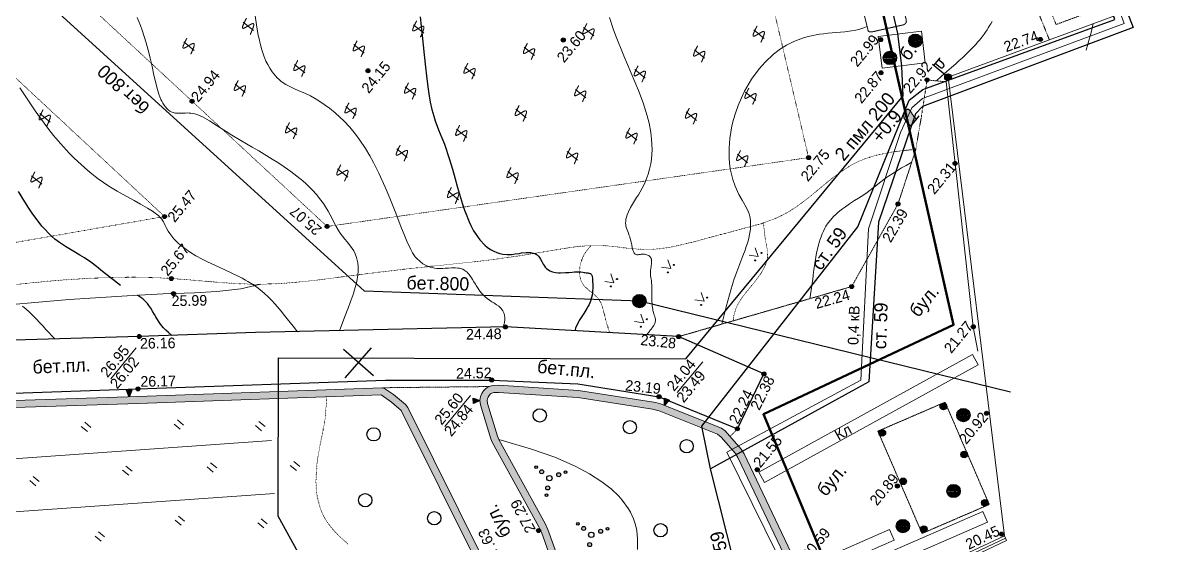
# Model space of a CAD drawing. Header units: millimetres. Extents: x -2893842 to -949497, y -1203244 to 262218.
# Drawn here: x -1987343 to -1901405, y -695531 to -656359 of the extents above; entities that cross this region are included whole.
import ezdxf

# ---------------------------------------------------------------- set-up
doc = ezdxf.new("R2010")
doc.units = ezdxf.units.MM
for name, pattern in [('g5_01_5x1_5', [1.5, 0.75, -0.75]), ('g5_02x1', [1.5, 1, -0.5]), ('g5_05x2', [3.5, 2.5, -1]), ('g5_366', [0.85, 0.1, -0.75])]:
    doc.linetypes.add(name, pattern=pattern)
doc.layers.get('0').update_dxf_attribs({"lineweight": 5})
for name, color, linetype in [('!!!_ Размеры', 7, 'Continuous'), ('02_сетка', 253, 'Continuous'), ('06_Инженерно-технические сооружения', 253, 'Continuous'), ('07_Объекты электропередачи', 253, 'Continuous'), ('08_Поребрики', 253, 'Continuous'), ('10_Границы покрытий и угодий', 253, 'Continuous'), ('12_Рельеф', 253, 'Continuous'), ('13_Растительность', 253, 'Continuous'), ('14_Ограждения', 253, 'Continuous'), ('19_Горизонтали', 253, 'Continuous'), ('30_Канализация', 253, 'Continuous'), ('32_Теплосеть', 253, 'Continuous'), ('37_Кабель низкого напряжения', 253, 'Continuous'), ('44_Крышки колодцев', 253, 'Continuous'), ('61_Отметки высоты поверхности', 253, 'Continuous'), ('65_Границы', 253, 'Continuous')]:
    doc.layers.add(name, color=color, linetype=linetype)
doc.styles.add('LIKE17', font='d431.shx')
doc.styles.add('LIKE32', font='peteri.shx')
doc.styles.add('LIKE36', font='pragmai.shx')
doc.styles.add('Line_GUGK', font='')
doc.styles.get('Line_GUGK').set_extended_font_data('Bm431', italic=True)
doc.linetypes.add('g5_084a', pattern='A,0.001,[18,GUGK_2005.shx,S=2.5,R=180,X=0,Y=0],0.5,[18,GUGK_2005.shx,S=6,R=180,X=0,Y=0],0.5', length=1.001)
doc.linetypes.add('g5_085a', pattern='A,0.001,[19,GUGK_2005.shx,S=1,R=180,X=0,Y=0],0.5,[18,GUGK_2005.shx,S=6,R=180,X=0,Y=0],0.5', length=1.001)
doc.linetypes.add('g5_119_3', pattern='A,4,-1,[31,GUGK_2005.shx,S=0.1,R=0,X=0,Y=0],4,[31,GUGK_2005.shx,S=0.1,R=180,X=0,Y=0],-1', length=10)
doc.linetypes.add('g5_122_kl', pattern='A,1,-1,1.5,-0.4,["Кл",Line_GUGK,S=1,R=0,X=0,Y=-0.5],-2.4,1.5,-1,4,-1,4,-1,3', length=21.8)
doc.linetypes.add('g5_122_kn', pattern='A,1,-1,1.5,-0.4,["Кн",Line_GUGK,S=1,R=0,X=0,Y=-0.5],-2.4,1.5,-1,4,-1,4,-1,3', length=21.8)
doc.linetypes.add('g5_122_t', pattern='A,1,-1,1.5,-0.4,["Т",Line_GUGK,S=1,R=0,X=0,Y=-0.5],-1.5,1.5,-1,4,-1,4,-1,3', length=20.9)
doc.linetypes.add('g5_280_1', pattern='A,0.001,[21,GUGK_2005.shx,S=1,R=180,X=0,Y=0],2', length=2.001)
doc.linetypes.add('g5_386_1', pattern='A,0,-0.75,[39,GUGK_2005.shx,S=0.5,R=0,X=0.55,Y=0],-0.75', length=1.5)
doc.linetypes.add('g5_472', pattern='A,0,-4,[25,GUGK_2005.shx,S=0.4,R=0,X=0,Y=-0.2],0', length=4)
doc.linetypes.add('g5_476_2b', pattern='A,2.75,-0.25,[27,GUGK_2005.shx,S=1,R=0,X=0,Y=0],-0.25,2.75', length=6)

# ---------------------------------------------------------------- blocks, each defined once
blk = doc.blocks.new('BL_333')
at = {"color": 0}
for p, q in [((0, -3), (0, 3)), ((-3, 0), (3, 0))]:
    blk.add_line(p, q, dxfattribs=at)
blk = doc.blocks.new('g5_117')
h = blk.add_hatch(color=255)
h.paths.add_polyline_path([(-0.299, 0.352), (0.352, -0.299, 0.177899), (0.463, 0, 0.639215)])
h.paths.add_polyline_path([(-0.352, 0.299, 0.177899), (-0.463, 0, 0.639215), (0.299, -0.352)])
at = {"color": 0}
blk.add_lwpolyline([(0.354, -0.354), (-0.354, 0.354)], dxfattribs=at)
blk.add_circle((0, 0), 0.5, dxfattribs=at)
blk = doc.blocks.new('g5_107_1a')
h = blk.add_hatch(color=0)
edge = h.paths.add_edge_path()
edge.add_arc((0, 0), 0.25, 0, 360)
at = {"color": 0}
blk.add_circle((0, 0), 0.25, dxfattribs=at)
blk = doc.blocks.new('g5_346')
blk.add_hatch(color=0).paths.add_polyline_path([(-0.375, 0), (-0.369, 0.104), (-0.361, 0.21), (-0.353, 0.299), (-0.341, 0.389), (-0.328, 0.465), (-0.313, 0.536), (-0.295, 0.599), (-0.276, 0.655), (-0.253, 0.71), (-0.224, 0.764), (-0.188, 0.818), (-0.144, 0.87), (-0.104, 0.907), (-0.06, 0.94), (-0.01, 0.971), (0.039, 0.993), (0.092, 1.013), (0.153, 1.029), (0.218, 1.041), (0.265, 1.046), (0.312, 1.046), (0.366, 1.041), (0.408, 1.029), (0.443, 1.011), (0.469, 0.986), (0.478, 0.971), (0.49, 0.941), (0.495, 0.904), (0.496, 0.872), (0.492, 0.833), (0.482, 0.774), (0.466, 0.712), (0.449, 0.654), (0.432, 0.601), (0.417, 0.553), (0.396, 0.489), (0.372, 0.417), (0.356, 0.362), (0.343, 0.318), (0.331, 0.269), (0.321, 0.221), (0.316, 0.188), (0.313, 0.153), (0.312, 0.121), (0.314, 0.093), (0.32, 0.067), (0.328, 0.047), (0.338, 0.029), (0.352, 0.015), (0.368, 0.004), (0.375, 0)])
at = {"color": 0}
for points in [[(-0.375, 0), (-0.369, 0.104), (-0.361, 0.21), (-0.353, 0.299), (-0.341, 0.389), (-0.328, 0.465), (-0.313, 0.536), (-0.295, 0.599), (-0.276, 0.655), (-0.253, 0.71), (-0.224, 0.764), (-0.188, 0.818), (-0.144, 0.87), (-0.104, 0.907), (-0.06, 0.94), (-0.01, 0.971), (0.039, 0.993), (0.092, 1.013), (0.153, 1.029), (0.218, 1.041), (0.265, 1.046), (0.312, 1.046), (0.366, 1.041), (0.408, 1.029), (0.443, 1.011), (0.469, 0.986), (0.478, 0.971), (0.49, 0.941), (0.495, 0.904), (0.496, 0.872), (0.492, 0.833), (0.482, 0.774), (0.466, 0.712), (0.449, 0.654), (0.432, 0.601), (0.417, 0.553), (0.396, 0.489), (0.372, 0.417), (0.356, 0.362), (0.343, 0.318), (0.331, 0.269), (0.321, 0.221), (0.316, 0.188), (0.313, 0.153), (0.312, 0.121), (0.314, 0.093), (0.32, 0.067), (0.328, 0.047), (0.338, 0.029), (0.352, 0.015), (0.368, 0.004), (0.375, 0)], [(-0.375, 0), (0.375, 0)], [(0.375, 0), (0.625, 0)]]:
    blk.add_lwpolyline(points, dxfattribs=at)
blk = doc.blocks.new('g5_368')
at = {"color": 0}
blk.add_circle((0, 0), 0.5, dxfattribs=at)
blk = doc.blocks.new('g5_395_2')
h = blk.add_hatch(color=0)
h.paths.add_polyline_path([(-0.8, -0.375, 1), (-0.5, -0.375, 1)])
h.paths.add_polyline_path([(-1.026, -0.65, 1), (-1.226, -0.65, 1)])
h.paths.add_polyline_path([(0.8, -0.375, 1), (0.5, -0.375, 1)])
h.paths.add_polyline_path([(1.026, -0.65, 1), (1.226, -0.65, 1)])
h.paths.add_polyline_path([(0.15, 0.75, 1), (-0.15, 0.75, 1)])
h.paths.add_polyline_path([(0.1, 1.3, 1), (-0.1, 1.3, 1)])
at = {"color": 0}
for centre, radius in [((0, 0.75), 0.15), ((0, 1.3), 0.1), ((0, 0), 0.2), ((-1.126, -0.65), 0.1), ((-0.65, -0.375), 0.15), ((0.65, -0.375), 0.15), ((1.126, -0.65), 0.1)]:
    blk.add_circle(centre, radius, dxfattribs=at)
blk = doc.blocks.new('g5_401')
at = {"color": 0, "lineweight": 20}
for points in [[(-0.2, 0), (-0.2, 0.6)], [(0.2, 0), (0.2, 0.6)]]:
    blk.add_lwpolyline(points, dxfattribs=at)
blk = doc.blocks.new('g5_110_1b')
h = blk.add_hatch(color=0)
edge = h.paths.add_edge_path()
edge.add_arc((0, 0), 0.25, 0, 360)
at = {"color": 0}
for p, q in [((0, 0.25), (0, 1.5)), ((0, 1.375), (0.75, 1.375))]:
    blk.add_line(p, q, dxfattribs=at)
blk.add_lwpolyline([(0.2, 1.375), (0.2, 0.932, 1.040016), (0.55, 0.932), (0.55, 1.375)], format="xyb", dxfattribs=at)
blk.add_circle((0, 0), 0.25, dxfattribs=at)
blk = doc.blocks.new('g5_416')
at = {"linetype": 'Continuous', "lineweight": 20}
blk.add_lwpolyline([(0.362, 0.6), (0, 0), (-0.362, 0.6)], dxfattribs=at)
at = {"linetype": 'Continuous'}
for centre in [(-0.362, 0), (0.362, 0)]:
    blk.add_circle(centre, 0.0375, dxfattribs=at)
blk = doc.blocks.new('g5_411')
at = {"color": 0, "linetype": 'Continuous', "lineweight": 15}
for points in [[(0.375, 1), (0.365, 0.998), (0.355, 0.996), (0.346, 0.994), (0.336, 0.991), (0.326, 0.989), (0.316, 0.987), (0.307, 0.985), (0.297, 0.983), (0.287, 0.981), (0.277, 0.979), (0.268, 0.976), (0.258, 0.974), (0.248, 0.972), (0.238, 0.97), (0.228, 0.968), (0.219, 0.966), (0.209, 0.963), (0.199, 0.961), (0.189, 0.959), (0.18, 0.957), (0.17, 0.955), (0.16, 0.952), (0.15, 0.95), (0.141, 0.948), (0.131, 0.946), (0.121, 0.943), (0.111, 0.941), (0.102, 0.939), (0.092, 0.937), (0.082, 0.934), (0.073, 0.932), (0.063, 0.93), (0.053, 0.927), (0.043, 0.925), (0.034, 0.923), (0.024, 0.92), (0.014, 0.918), (0.005, 0.915), (-0.005, 0.913), (-0.015, 0.911), (-0.025, 0.908), (-0.034, 0.906), (-0.044, 0.903), (-0.054, 0.901), (-0.063, 0.898), (-0.073, 0.895), (-0.083, 0.893), (-0.092, 0.89), (-0.102, 0.887), (-0.111, 0.885), (-0.121, 0.882), (-0.131, 0.879), (-0.14, 0.876), (-0.15, 0.873), (-0.159, 0.87), (-0.169, 0.867), (-0.178, 0.864), (-0.188, 0.861), (-0.197, 0.858), (-0.207, 0.855), (-0.216, 0.852), (-0.226, 0.849), (-0.235, 0.845), (-0.245, 0.842), (-0.254, 0.838), (-0.263, 0.834), (-0.272, 0.831), (-0.282, 0.827), (-0.291, 0.823), (-0.3, 0.818), (-0.309, 0.814), (-0.318, 0.809), (-0.327, 0.805), (-0.335, 0.799), (-0.344, 0.794), (-0.352, 0.788), (-0.36, 0.782), (-0.367, 0.775), (-0.374, 0.768), (-0.379, 0.76), (-0.383, 0.75), (-0.385, 0.741), (-0.384, 0.731), (-0.38, 0.721), (-0.375, 0.713), (-0.369, 0.705), (-0.361, 0.698), (-0.354, 0.692), (-0.346, 0.686), (-0.337, 0.681), (-0.329, 0.675), (-0.32, 0.67), (-0.312, 0.665), (-0.303, 0.661), (-0.294, 0.656), (-0.285, 0.652), (-0.276, 0.647), (-0.267, 0.643), (-0.258, 0.639), (-0.249, 0.635), (-0.239, 0.631), (-0.23, 0.627), (-0.221, 0.623), (-0.212, 0.619), (-0.202, 0.616), (-0.193, 0.612), (-0.184, 0.608), (-0.174, 0.605), (-0.165, 0.601), (-0.156, 0.597), (-0.146, 0.594), (-0.137, 0.59), (-0.128, 0.587), (-0.118, 0.584), (-0.109, 0.58), (-0.099, 0.577), (-0.09, 0.573), (-0.081, 0.57), (-0.071, 0.567), (-0.062, 0.563), (-0.052, 0.56), (-0.043, 0.556), (-0.034, 0.553), (-0.024, 0.55), (-0.015, 0.546), (-0.005, 0.543), (0.004, 0.54), (0.013, 0.536), (0.023, 0.533), (0.032, 0.53), (0.042, 0.526), (0.051, 0.523), (0.061, 0.519), (0.07, 0.516), (0.079, 0.513), (0.089, 0.509), (0.098, 0.506), (0.108, 0.502), (0.117, 0.499), (0.126, 0.495), (0.136, 0.492), (0.145, 0.488), (0.154, 0.485), (0.164, 0.481), (0.173, 0.477), (0.182, 0.474), (0.191, 0.47), (0.201, 0.466), (0.21, 0.462), (0.219, 0.458), (0.228, 0.454), (0.238, 0.45), (0.247, 0.446), (0.256, 0.442), (0.265, 0.438), (0.274, 0.433), (0.283, 0.429), (0.292, 0.425), (0.301, 0.42), (0.309, 0.415), (0.318, 0.41), (0.327, 0.405), (0.335, 0.4), (0.343, 0.394), (0.351, 0.388), (0.359, 0.382), (0.367, 0.375), (0.374, 0.368), (0.38, 0.36), (0.385, 0.352), (0.39, 0.343), (0.392, 0.333), (0.392, 0.323), (0.391, 0.313), (0.387, 0.304), (0.382, 0.295), (0.377, 0.287), (0.37, 0.279), (0.363, 0.272), (0.356, 0.266), (0.348, 0.259), (0.34, 0.253), (0.332, 0.248), (0.323, 0.242), (0.315, 0.237), (0.306, 0.232), (0.298, 0.227), (0.289, 0.222), (0.28, 0.217), (0.271, 0.213), (0.262, 0.208), (0.253, 0.204), (0.244, 0.2), (0.235, 0.196), (0.226, 0.192), (0.217, 0.188), (0.207, 0.184), (0.198, 0.18), (0.189, 0.176), (0.179, 0.173), (0.17, 0.169), (0.161, 0.165), (0.151, 0.162), (0.142, 0.158), (0.133, 0.155), (0.123, 0.151), (0.114, 0.148), (0.105, 0.145), (0.095, 0.141), (0.086, 0.138), (0.076, 0.135), (0.067, 0.132), (0.057, 0.129), (0.048, 0.125), (0.038, 0.122), (0.029, 0.119), (0.019, 0.116), (0.01, 0.113), (0, 0.11), (-0.009, 0.107), (-0.019, 0.104), (-0.028, 0.101), (-0.038, 0.098), (-0.048, 0.095), (-0.057, 0.092), (-0.067, 0.089), (-0.076, 0.086), (-0.086, 0.083), (-0.095, 0.08), (-0.105, 0.078), (-0.115, 0.075), (-0.124, 0.072), (-0.134, 0.069), (-0.143, 0.066), (-0.153, 0.063), (-0.162, 0.061), (-0.172, 0.058), (-0.182, 0.055), (-0.191, 0.052), (-0.201, 0.049), (-0.21, 0.047), (-0.22, 0.044), (-0.23, 0.041), (-0.239, 0.038), (-0.249, 0.036), (-0.259, 0.033), (-0.268, 0.03), (-0.278, 0.027), (-0.287, 0.025), (-0.297, 0.022), (-0.307, 0.019), (-0.316, 0.017), (-0.326, 0.014), (-0.336, 0.011), (-0.345, 0.008), (-0.355, 0.006), (-0.364, 0.003), (-0.374, 0), (-0.375, 0)], [(0, 1), (0, 0)]]:
    blk.add_lwpolyline(points, dxfattribs=at)
blk = doc.blocks.new('g5_330')
blk.add_hatch(color=0).paths.add_polyline_path([(-0.15, 0, 1), (0.15, 0, 1)])
at = {"color": 0}
blk.add_circle((0, 0), 0.15, dxfattribs=at)
blk = doc.blocks.new('g5_330a')
blk.add_hatch(color=0).paths.add_polyline_path([(0, 0), (-0.2, 0.5), (0.2, 0.5)])
at = {"color": 0}
blk.add_lwpolyline([(0, 0), (-0.2, 0.5), (0.2, 0.5)], close=True, dxfattribs=at)
blk = doc.blocks.new('Топо_07.04.17')
at = {"layer": '06_Инженерно-технические сооружения', "linetype": 'Continuous', "lineweight": 20}
for points in [[(-90330, -590655), (-90347, -590717), (-90361, -590756), (-90382, -590804), (-90411, -590851), (-90429, -590874), (-90449, -590896), (-90489, -590933), (-90525, -590961), (-90550, -590979), (-90589, -591004), (-90637, -591029), (-90689, -591051), (-91102, -591198), (-91283, -590689), (-91066, -590612), (-91025, -590596), (-90986, -590575), (-90959, -590558), (-90943, -590545), (-90923, -590527), (-90908, -590512), (-90890, -590491), (-90873, -590470), (-90857, -590448), (-90842, -590423), (-90829, -590393), (-90819, -590355), (-90812, -590311), (-89906, -585795), (-89749, -583190), (-90765, -577717), (-95182, -565551), (-95829, -564827), (-96550, -564210), (-114803, -562794), (-143291, -560491), (-172694, -558257), (-205353, -557281), (-222333, -557403), (-243262, -558205), (-272521, -559509), (-287741, -560073), (-304911, -560306), (-320227, -559835), (-336012, -559406), (-345151, -559109), (-345134, -558570), (-335995, -558866), (-320211, -559296), (-304907, -559766), (-287755, -559533), (-272543, -558970), (-243284, -557665), (-222345, -556863), (-205346, -556741), (-172665, -557718), (-143249, -559953), (-114761, -562256), (-96421, -563678), (-96246, -563758), (-95633, -564284), (-95345, -564559), (-94825, -565140), (-94671, -565376), (-90242, -577574), (-89206, -583156), (-89369, -585864)], [(-86080, -596403), (-89930, -615627), (-89933, -615688), (-89915, -615818), (-89893, -615949), (-89873, -616043), (-89845, -616138), (-89813, -616216), (-89778, -616280), (-89739, -616338), (-89691, -616398), (-89633, -616460), (-89556, -616534), (-89394, -616674), (-89694, -617129), (-89919, -616934), (-90018, -616839), (-90098, -616753), (-90173, -616660), (-90241, -616561), (-90303, -616446), (-90355, -616316), (-90396, -616178), (-90424, -616052), (-90449, -615899), (-90475, -615710), (-90467, -615558), (-86611, -596307), (-85859, -592151), (-84829, -585432), (-84595, -580942), (-84611, -580648), (-85745, -575842), (-85882, -575418), (-88647, -568685), (-88723, -568424), (-89211, -565800), (-89222, -565462), (-89144, -565167), (-89015, -564959), (-88858, -564774), (-88666, -564608), (-88428, -564494), (-88137, -564449), (-87688, -564477), (-81754, -565549), (-76089, -567090), (-75751, -567229), (-71402, -569572), (-71138, -569808), (-70095, -571327), (-69915, -571688), (-66007, -583103), (-66518, -583278), (-70410, -571910), (-70562, -571602), (-71498, -570238), (-71749, -569999), (-75917, -567753), (-76378, -567571), (-81873, -566076), (-87754, -565014), (-88113, -564992), (-88267, -565015), (-88368, -565063), (-88473, -565155), (-88578, -565278), (-88642, -565383), (-88680, -565523), (-88672, -565742), (-88202, -568272), (-88125, -568533), (-85363, -575262), (-85226, -575689), (-84078, -580556), (-84051, -580879), (-84291, -585488), (-85326, -592240)]]:
    blk.add_hatch(color=7, dxfattribs=at).paths.add_polyline_path(points)
at = {"layer": '02_сетка', "color": 3, "linetype": 'Continuous'}
for p, q in [((-99095, -562612), (-96873, -560596)), ((-96976, -562715), (-98992, -560493))]:
    blk.add_line(p, q, dxfattribs=at)
at = {"layer": '06_Инженерно-технические сооружения', "color": 7, "linetype": 'Continuous', "lineweight": 20}
for points in [[(-90765, -577717), (-95182, -565551), (-95829, -564827), (-96550, -564210), (-114803, -562794), (-143291, -560491), (-172694, -558257), (-205353, -557281), (-222333, -557403), (-243262, -558205), (-272521, -559509)], [(-272543, -558970), (-243284, -557665), (-222345, -556863), (-205346, -556741), (-172665, -557718), (-172665, -557718), (-143249, -559953), (-114761, -562256), (-96421, -563678), (-96246, -563758), (-95633, -564284), (-95345, -564559), (-94825, -565140), (-94671, -565376), (-90242, -577574)], [(-116630, -560709), (-114461, -558616)], [(-84611, -580648), (-85745, -575842), (-85882, -575418), (-88647, -568685), (-88723, -568424), (-89211, -565800), (-89222, -565462), (-89144, -565167), (-89015, -564959), (-88858, -564774), (-88666, -564608), (-88428, -564494), (-88137, -564449), (-87688, -564477), (-81754, -565549), (-76089, -567090), (-75751, -567229), (-71402, -569572), (-71138, -569808), (-70095, -571327), (-69915, -571688), (-66007, -583103)], [(-66518, -583278), (-70410, -571910), (-70562, -571602), (-71498, -570238), (-71749, -569999), (-75917, -567753), (-76378, -567571), (-81873, -566076), (-87754, -565014), (-88113, -564992), (-88267, -565015), (-88368, -565063), (-88473, -565155), (-88578, -565278), (-88642, -565383), (-88680, -565523), (-88672, -565742), (-88202, -568272), (-88125, -568533), (-85363, -575262), (-85226, -575689), (-84078, -580556)], [(-74402, -566544), (-72233, -564451)], [(-92057, -567100), (-89888, -565006)]]:
    blk.add_lwpolyline(points, dxfattribs=at)
at = {"layer": '06_Инженерно-технические сооружения', "color": 7, "linetype": 'g5_280_1', "lineweight": 20}
for points in [[(-90242, -577574), (-94671, -565376), (-94825, -565140), (-95345, -564559), (-95633, -564284), (-96246, -563758), (-96421, -563678), (-114761, -562256), (-143249, -559953), (-172665, -557718), (-205346, -556741), (-222345, -556863), (-243284, -557665), (-272543, -558970)], [(-66007, -583103), (-69915, -571688), (-70095, -571327), (-71138, -569808), (-71402, -569572), (-75751, -567229), (-76089, -567090), (-81754, -565549), (-87688, -564477), (-88137, -564449), (-88428, -564494), (-88666, -564608), (-88858, -564774), (-89015, -564959), (-89144, -565167), (-89222, -565462), (-89211, -565800), (-88723, -568424), (-88647, -568685), (-85882, -575418), (-85745, -575842), (-84611, -580648)]]:
    blk.add_lwpolyline(points, dxfattribs=at)
at = {"layer": '06_Инженерно-технические сооружения', "color": 7, "linetype": 'Continuous', "lineweight": 20}
for points in [[(-68651, -574011), (-68987, -573197), (-52016, -566200), (-51681, -567014)], [(-65517, -582928), (-65775, -582087), (-52556, -578029), (-52298, -578871)], [(-65864, -581416), (-66124, -580575), (-59688, -578589), (-59429, -579430)]]:
    blk.add_lwpolyline(points, close=True, dxfattribs=at)
at = {"layer": '06_Инженерно-технические сооружения', "color": 7, "linetype": 'g5_02x1', "lineweight": 20}
blk.add_lwpolyline([(-57293, -579154), (-59726, -571129), (-54459, -569532), (-52026, -577557)], close=True, dxfattribs=at)
at = {"layer": '08_Поребрики', "color": 7, "linetype": 'Continuous', "lineweight": 20}
blk.add_lwpolyline([(-51673, -545578), (-51713, -564127), (-51589, -565997)], dxfattribs=at)
at = {"layer": '10_Границы покрытий и угодий', "color": 7, "linetype": 'Continuous', "lineweight": 30}
for points in [[(-67762, -565886), (-73824, -562369), (-86685, -560174), (-105410, -558484), (-114146, -557784), (-128672, -556571), (-143141, -555345), (-157449, -554199), (-172226, -553173), (-190417, -552481), (-205242, -552140), (-222360, -552317), (-228839, -552414), (-243491, -553072), (-256426, -553868), (-273006, -554457), (-287697, -554974)], [(-256411, -557814), (-243202, -557158), (-229116, -556433), (-222246, -556265), (-205490, -556146), (-190624, -556530), (-172772, -557244), (-157960, -558278), (-143377, -559464), (-129062, -560574), (-114682, -561692), (-96101, -563147), (-88161, -564031), (-81757, -565036), (-75790, -566698), (-70207, -569760), (-67762, -565886)]]:
    blk.add_lwpolyline(points, dxfattribs=at)
at = {"layer": '10_Границы покрытий и угодий', "color": 7, "linetype": 'Continuous', "lineweight": 20}
blk.add_lwpolyline([(-67912, -458249), (-64910, -480664), (-62694, -497472), (-58761, -527890), (-57079, -541009)], dxfattribs=at)
at = {"layer": '10_Границы покрытий и угодий', "color": 7, "linetype": 'g5_366', "lineweight": 20}
for points in [[(-99162, -551148), (-214186, -417213), (-84445, -408728), (-76933, -428551), (-62587, -550080)], [(-279632, -420739), (-223602, -417753), (-111232, -549024), (-138885, -550668), (-159746, -548939), (-222726, -546695)]]:
    blk.add_lwpolyline(points, close=True, dxfattribs=at)
at = {"layer": '10_Границы покрытий и угодий', "color": 7, "linetype": 'g5_05x2', "lineweight": 20}
blk.add_lwpolyline([(-57079, -541009), (-57068, -541067), (-57051, -541111), (-57045, -541121), (-57019, -541150), (-57002, -541163), (-56975, -541179), (-56932, -541196), (-56866, -541210), (-56798, -541213), (-54461, -540963), (-54352, -540944), (-54317, -540933), (-54237, -540893), (-54193, -540856), (-54165, -540824), (-54141, -540781), (-54128, -540744), (-54118, -540636), (-54127, -540536), (-55481, -529768), (-57441, -515168), (-60779, -489353), (-64507, -460705)], dxfattribs=at)
at = {"layer": '10_Границы покрытий и угодий', "color": 7, "linetype": 'g5_01_5x1_5', "lineweight": 20}
for points in [[(-43591, -543302), (-46896, -531349), (-46022, -531134), (-42957, -542220), (-32384, -539622), (-32170, -540496)], [(-73824, -562369), (-60460, -560089), (-56298, -554307), (-54532, -550449), (-53809, -547973), (-53068, -545270), (-51673, -545578)], [(-96421, -563678), (-88428, -564494)], [(-70207, -569760), (-70817, -570276)]]:
    blk.add_lwpolyline(points, dxfattribs=at)
at = {"layer": '10_Границы покрытий и угодий', "color": 7, "linetype": 'g5_366', "lineweight": 20}
for points in [[(-123650, -552851), (-121757, -552855), (-119579, -552901), (-117181, -553018), (-114211, -553285), (-112280, -553547), (-111159, -553736), (-109797, -553997), (-108510, -554256), (-107500, -554455), (-106491, -554637), (-105784, -554750), (-105251, -554825), (-104600, -554902), (-103585, -554989), (-102394, -555048), (-101641, -555066), (-100770, -555072), (-99675, -555064), (-98102, -555037), (-95667, -555006), (-93939, -554999), (-92429, -555003), (-90250, -555023), (-88379, -555036), (-87259, -555031), (-85224, -554980), (-83503, -554901), (-81801, -554808), (-80669, -554772), (-79584, -554805), (-78778, -554897), (-77950, -555062), (-77411, -555190), (-76783, -555343), (-76524, -555402), (-75680, -555555), (-75026, -555618), (-74320, -555633), (-73489, -555595), (-71973, -555419), (-70795, -555237), (-70057, -555123), (-69234, -555008), (-66637, -554613), (-65586, -554351), (-64648, -554011), (-63962, -553681), (-63245, -553271), (-62623, -552879), (-62141, -552563), (-61467, -552119), (-60854, -551734), (-60272, -551399), (-59531, -551034), (-58924, -550801), (-58415, -550653), (-57587, -550489), (-56648, -550390), (-56170, -550367), (-55459, -550357), (-54507, -550363)], [(-78932, -561498), (-79011, -561167), (-79050, -560974), (-79081, -560805), (-79112, -560617), (-79139, -560435), (-79163, -560243), (-79195, -559972), (-79232, -559694), (-79254, -559563), (-79292, -559383), (-79360, -559153), (-79431, -558980), (-79489, -558871), (-79615, -558685), (-79713, -558568), (-79773, -558502), (-80010, -558264), (-80161, -558112), (-80367, -557882), (-80444, -557779), (-80565, -557567), (-80637, -557368), (-80666, -557241), (-80695, -556958), (-80669, -556581), (-80620, -556343), (-80555, -556129), (-80514, -556020), (-80398, -555768), (-80275, -555557), (-80151, -555382), (-80046, -555254), (-79919, -555116), (-79584, -554805)], [(-69592, -561647), (-69537, -561352), (-69458, -561108), (-69333, -560812), (-69116, -560444), (-68774, -560013), (-68495, -559718), (-68167, -559399), (-67814, -559060), (-67540, -558785), (-67235, -558452), (-67117, -558310), (-66866, -557967), (-66738, -557758), (-66598, -557466), (-66495, -557135), (-66455, -556776), (-66460, -556548), (-66488, -556184), (-66513, -555826), (-66519, -555615), (-66521, -555399), (-66521, -555124), (-66521, -555124), (-66520, -554584)], [(-100297, -575075), (-100759, -574556), (-101220, -573973), (-101488, -573573), (-101732, -573133), (-101893, -572766), (-102088, -572096), (-102194, -571284), (-102204, -570776), (-102163, -570106), (-101940, -568824), (-101783, -568228), (-101546, -567448), (-101189, -566342), (-101091, -566023), (-100950, -565528), (-100628, -563893)]]:
    blk.add_lwpolyline(points, dxfattribs=at)
at = {"layer": '12_Рельеф', "color": 7, "linetype": 'g5_084a', "lineweight": 20}
blk.add_lwpolyline([(-104600, -554902), (-106146, -555077), (-107957, -555077), (-109648, -554980), (-111997, -554800), (-114701, -554629), (-119079, -554432), (-121932, -554342), (-125352, -554257), (-129080, -554172), (-135094, -553998), (-140296, -553745), (-143437, -553532), (-146627, -553282), (-149378, -553051), (-151927, -552832), (-154614, -552604), (-156658, -552438), (-159168, -552249), (-161492, -552093), (-166794, -551808), (-174991, -551459)], dxfattribs=at)
at = {"layer": '12_Рельеф', "color": 7, "linetype": 'g5_085a', "lineweight": 20}
blk.add_lwpolyline([(-78700, -577952), (-78605, -577146), (-78601, -576508), (-78643, -576077), (-78733, -575624), (-78909, -575088), (-79029, -574813), (-79429, -574110), (-79655, -573791), (-80160, -573192), (-80799, -572568), (-81647, -571877), (-82662, -571179), (-84095, -570347), (-85836, -569500), (-88125, -568533)], dxfattribs=at)
at = {"layer": '13_Растительность', "color": 7, "linetype": 'g5_386_1', "lineweight": 20}
for points in [[(-333692, -560957), (-105365, -570675)], [(-105126, -566682), (-251934, -560509)]]:
    blk.add_lwpolyline(points, dxfattribs=at)
at = {"layer": '14_Ограждения', "color": 7, "linetype": 'g5_476_2b', "lineweight": 20}
blk.add_lwpolyline([(-51161, -580021), (-51483, -545242), (-31814, -540408)], dxfattribs=at)
at = {"layer": '14_Ограждения', "color": 7, "linetype": 'Continuous', "lineweight": 20}
blk.add_lwpolyline([(-57077, -582460), (-57142, -582271), (-57207, -582082), (-51161, -580021), (-51096, -580211), (-51032, -580400)], close=True, dxfattribs=at)
at = {"layer": '14_Ограждения', "color": 7, "linetype": 'g5_472', "lineweight": 20}
blk.add_lwpolyline([(-51096, -580211), (-57142, -582271)], dxfattribs=at)
at = {"layer": '19_Горизонтали', "color": 42, "linetype": 'Continuous', "lineweight": 20}
for points in [[(-111577, -533895), (-111413, -534528), (-111324, -534905), (-111129, -535866), (-111002, -536722), (-110964, -537048), (-110919, -537458), (-110882, -537817), (-110840, -538226), (-110766, -538880), (-110686, -539451), (-110613, -539834), (-110564, -540039), (-110505, -540243), (-110457, -540384), (-110400, -540529), (-110324, -540693), (-110259, -540811), (-110130, -540996), (-110065, -541070), (-109940, -541186), (-109839, -541257), (-109715, -541323), (-109561, -541377), (-109354, -541418), (-109123, -541441), (-108791, -541462), (-108633, -541476), (-108523, -541490), (-108382, -541517), (-108108, -541599), (-107879, -541698), (-107556, -541882), (-107050, -542257), (-106593, -542641), (-106352, -542840), (-105913, -543193), (-105507, -543509), (-104894, -543975), (-104103, -544566), (-103632, -544919), (-102692, -545642), (-102317, -545945), (-101867, -546322), (-101415, -546724), (-100598, -547535), (-100375, -547783), (-100129, -548077), (-99938, -548320), (-99684, -548673), (-99398, -549119), (-99246, -549386), (-99106, -549657), (-98945, -550006), (-98830, -550292), (-98721, -550593), (-98642, -550822), (-98491, -551232), (-98348, -551555), (-98239, -551760), (-98101, -551992), (-97938, -552247), (-97793, -552469), (-97575, -552820), (-97470, -553013), (-97385, -553196), (-97301, -553420), (-97223, -553717), (-97173, -554130), (-97176, -554412), (-97190, -554574), (-97214, -554749), (-97272, -555040), (-97356, -555347), (-97407, -555504), (-97576, -555951), (-97719, -556283), (-97831, -556526), (-98046, -556966), (-98289, -557440), (-98380, -557613), (-98544, -557924), (-98701, -558219), (-99115, -559052)], [(-86844, -560160), (-86784, -560014), (-86749, -559914), (-86731, -559856), (-86705, -559764), (-86689, -559697), (-86671, -559605), (-86661, -559538), (-86653, -559437), (-86652, -559330), (-86657, -559267), (-86665, -559204), (-86688, -559096), (-86737, -558958), (-86805, -558828), (-86858, -558749), (-86938, -558649), (-87016, -558566), (-87157, -558435), (-87291, -558324), (-87349, -558278), (-87479, -558176), (-87549, -558122), (-87641, -558047), (-87820, -557893), (-87954, -557758), (-88068, -557622), (-88171, -557479), (-88294, -557278), (-88404, -557071), (-88515, -556840), (-88571, -556718), (-88654, -556533), (-88746, -556337), (-88813, -556201), (-88911, -556022), (-88961, -555940), (-89019, -555854), (-89088, -555764), (-89140, -555705), (-89209, -555635), (-89290, -555566), (-89382, -555503), (-89522, -555434), (-89615, -555399), (-89749, -555363), (-89929, -555329), (-90106, -555308), (-90213, -555299), (-90432, -555286), (-90693, -555274), (-90877, -555262), (-91025, -555250), (-91228, -555224), (-91317, -555209), (-91492, -555169), (-91665, -555115), (-91795, -555063), (-91924, -555002), (-92079, -554914), (-92223, -554816), (-92314, -554745), (-92534, -554540), (-92731, -554297), (-92826, -554155), (-93002, -553832), (-93107, -553589), (-93329, -552932), (-93478, -552397), (-93612, -551897), (-93733, -551441), (-93917, -550740), (-94090, -550089), (-94197, -549694), (-94320, -549254), (-94480, -548708), (-94839, -547587), (-95149, -546745), (-95368, -546216), (-95633, -545635), (-95982, -544959), (-96257, -544487), (-96627, -543919), (-97013, -543396), (-97276, -543072), (-97589, -542718), (-97982, -542316), (-98717, -541672), (-99024, -541440), (-99304, -541245), (-99650, -541026), (-100162, -540733), (-100439, -540576), (-100629, -540463), (-100772, -540372), (-101039, -540183), (-101153, -540091), (-101379, -539881), (-101504, -539748), (-101628, -539600), (-101859, -539274), (-101954, -539115), (-102113, -538808), (-102233, -538528), (-102330, -538261), (-102396, -538052), (-102454, -537844), (-102572, -537303), (-102715, -536132), (-102757, -534632)], [(-102278, -558767), (-102547, -558329), (-102741, -558016), (-102924, -557723), (-103105, -557433), (-103315, -557103), (-103705, -556520), (-103948, -556187), (-104211, -555854), (-104357, -555682), (-104431, -555598), (-104840, -555182), (-105092, -554957), (-105323, -554767), (-105565, -554580), (-105709, -554475), (-105947, -554307), (-106146, -554172), (-106693, -553821), (-107215, -553502), (-107845, -553122), (-108403, -552778), (-108773, -552538), (-109222, -552225), (-109675, -551874), (-109926, -551656), (-110200, -551392), (-110416, -551157), (-110590, -550946), (-110722, -550767), (-110979, -550352), (-111081, -550149), (-111203, -549860), (-111259, -549700), (-111314, -549528), (-111359, -549405), (-111397, -549320), (-111462, -549200), (-111495, -549149), (-111554, -549064), (-111608, -548996), (-111688, -548903), (-111725, -548863), (-112093, -548525), (-112424, -548260), (-112912, -547893), (-113376, -547562), (-113931, -547173), (-114561, -546723), (-114911, -546459), (-115200, -546229), (-115502, -545974), (-115885, -545629), (-116090, -545433), (-116310, -545216), (-116573, -544944), (-117033, -544437), (-117492, -543888), (-117802, -543492), (-118390, -542683), (-118834, -542019), (-119135, -541542), (-119442, -541032), (-120015, -540018), (-120963, -538165)], [(-122619, -554528), (-122373, -554779), (-122136, -555042), (-121828, -555413), (-121644, -555648), (-121467, -555883), (-121247, -556186), (-121053, -556459), (-120478, -557255)], [(-76182, -561967), (-76122, -561896), (-76039, -561804), (-75964, -561726), (-75914, -561675), (-75861, -561621), (-75767, -561524), (-75716, -561469), (-75666, -561413), (-75619, -561356), (-75586, -561313), (-75557, -561272), (-75526, -561224), (-75497, -561175), (-75469, -561118), (-75443, -561052), (-75425, -560988), (-75416, -560935), (-75411, -560866), (-75415, -560788), (-75415, -560788), (-75452, -560591), (-75476, -560486), (-75501, -560341), (-75518, -560204), (-75527, -560097), (-75532, -559852), (-75527, -559686), (-75515, -559502), (-75499, -559335), (-75457, -558969), (-75417, -558631), (-75402, -558466), (-75390, -558292), (-75385, -558123), (-75387, -557950), (-75392, -557826), (-75397, -557700), (-75399, -557585), (-75397, -557496), (-75391, -557394), (-75379, -557283), (-75357, -557163), (-75335, -557072), (-75318, -557005), (-75296, -556925), (-75267, -556822), (-75242, -556724), (-75228, -556662), (-75212, -556581), (-75203, -556515), (-75199, -556439), (-75200, -556387), (-75204, -556348), (-75211, -556304), (-75227, -556250), (-75246, -556208), (-75282, -556150), (-75306, -556121), (-75340, -556086), (-75378, -556053), (-75408, -556032), (-75455, -556002), (-75515, -555971), (-75604, -555935), (-75670, -555916), (-75731, -555902), (-75771, -555896), (-75860, -555888), (-75933, -555888), (-75980, -555890), (-76029, -555892), (-76067, -555895), (-76102, -555896), (-76140, -555897), (-76190, -555896), (-76249, -555888), (-76249, -555888), (-76303, -555869), (-76342, -555845), (-76367, -555823), (-76394, -555794), (-76425, -555748), (-76447, -555706), (-76479, -555619), (-76505, -555518), (-76533, -555326), (-76552, -555111), (-76568, -554905), (-76589, -554716), (-76604, -554620), (-76631, -554480), (-76670, -554322), (-76702, -554203), (-76736, -554078), (-76774, -553936), (-76803, -553802), (-76824, -553646), (-76828, -553538), (-76823, -553453), (-76791, -553247), (-76763, -553144), (-76704, -552978), (-76629, -552812), (-76516, -552607), (-76321, -552307), (-75958, -551827), (-75783, -551607), (-75626, -551409), (-75466, -551202), (-75290, -550961), (-75059, -550606), (-74910, -550346), (-74713, -549946), (-74565, -549584), (-74436, -549198), (-74345, -548856), (-74218, -548136), (-74166, -547360), (-74172, -546860), (-74226, -546159), (-74304, -545579), (-74498, -544577), (-74735, -543620), (-74923, -542943), (-75127, -542250), (-75532, -540902), (-75983, -539281), (-76100, -538796), (-76286, -537909)], [(-52366, -545425), (-51955, -545120), (-51535, -544821), (-51140, -544544), (-50795, -544302), (-50500, -544093), (-50247, -543910), (-50069, -543778), (-49922, -543668), (-49669, -543471), (-49411, -543262), (-49270, -543144), (-49137, -543028), (-48973, -542879), (-48815, -542731), (-48704, -542623), (-48588, -542505), (-48418, -542323), (-48307, -542200), (-48163, -542029), (-48050, -541889), (-47908, -541708), (-47842, -541620), (-47721, -541458)], [(-70497, -561802), (-70385, -561513), (-70015, -560547), (-69849, -560116), (-69672, -559673), (-69489, -559230), (-69176, -558525), (-68930, -558016), (-68633, -557445), (-68331, -556874), (-68125, -556468), (-68000, -556208), (-67888, -555958), (-67753, -555622), (-67690, -555447), (-67544, -554926), (-67498, -554674), (-67468, -554343), (-67472, -554084), (-67508, -553785), (-67535, -553658), (-67649, -553299), (-67823, -552887), (-67911, -552696), (-68110, -552242), (-68328, -551586), (-68441, -551071), (-68441, -551071), (-68533, -550253), (-68542, -549823), (-68530, -549457), (-68493, -549020), (-68449, -548682), (-68312, -547974), (-68046, -547052), (-67874, -546586), (-67678, -546126), (-67415, -545586), (-67105, -545034), (-66803, -544563), (-66185, -543740), (-65530, -543031), (-65024, -542574), (-64324, -542052), (-63753, -541711), (-63281, -541484), (-62702, -541266), (-62022, -541086), (-61766, -541038), (-61475, -540995), (-60717, -540940), (-60422, -540936), (-60096, -540940), (-59779, -540949), (-59490, -540958), (-59146, -540968), (-58800, -540973), (-58310, -540964), (-57971, -540939), (-57660, -540899), (-57366, -540841), (-57110, -540767)], [(-40917, -544394), (-40572, -543530), (-40415, -543113), (-40166, -542461)], [(-63697, -560641), (-63515, -560021), (-63378, -559491), (-63311, -559222), (-63235, -558908), (-63138, -558513), (-63020, -558050), (-62890, -557583), (-62796, -557272), (-62703, -556993), (-62593, -556695), (-62491, -556448), (-62447, -556349), (-62328, -556099), (-62224, -555902), (-62101, -555695), (-61976, -555505), (-61871, -555361), (-61668, -555116), (-61347, -554802), (-61220, -554695), (-61011, -554536), (-60833, -554413), (-60605, -554268), (-60485, -554196), (-60256, -554066), (-59925, -553890), (-59516, -553684), (-59213, -553534), (-58785, -553320), (-58511, -553177), (-58273, -553046), (-57978, -552873), (-57796, -552761), (-57495, -552574), (-57143, -552358), (-56921, -552228), (-56784, -552152), (-56435, -551972), (-56054, -551791), (-55724, -551641), (-55368, -551484), (-54914, -551284)]]:
    blk.add_lwpolyline(points, dxfattribs=at)
at = {"layer": '19_Горизонтали', "color": 42, "linetype": 'Continuous', "lineweight": 30}
for points in [[(-115108, -553811), (-115833, -553106), (-116323, -552602), (-116745, -552179), (-117129, -551818), (-117578, -551436), (-117889, -551192), (-118314, -550872), (-118653, -550615), (-118887, -550432), (-119310, -550075), (-119618, -549782), (-119829, -549556), (-120479, -548701), (-121101, -547639), (-121298, -547254), (-121548, -546738), (-121932, -545914)], [(-90439, -536252), (-90439, -537678), (-90445, -539144), (-90453, -540060), (-90457, -540722), (-90451, -541556), (-90434, -542082), (-90394, -542728), (-90338, -543277), (-90261, -543793), (-90188, -544166), (-90010, -544874), (-89836, -545489), (-89701, -545987), (-89443, -547178), (-89315, -547922), (-89195, -548670), (-89086, -549344), (-88854, -550623), (-88747, -551105), (-88640, -551534), (-88583, -551738), (-88502, -552007), (-88403, -552301), (-88246, -552704), (-88152, -552916), (-87860, -553451), (-87531, -553893), (-87371, -554062), (-87144, -554261), (-86921, -554417), (-86698, -554539), (-86476, -554633), (-86268, -554699), (-85951, -554765), (-85625, -554795), (-85328, -554796), (-85045, -554786), (-84851, -554779), (-84500, -554781), (-84500, -554781), (-84146, -554825), (-84048, -554852), (-83952, -554888), (-83849, -554941), (-83746, -555017), (-83700, -555062), (-83624, -555156), (-83560, -555262), (-83484, -555415), (-83412, -555584), (-83325, -555794), (-83270, -555910), (-83200, -556037), (-83117, -556153), (-82900, -556344), (-82689, -556453), (-82480, -556521), (-82250, -556568), (-82100, -556589), (-81732, -556618), (-81479, -556629), (-81228, -556640), (-81052, -556650), (-80897, -556661), (-80648, -556691), (-80576, -556703), (-80434, -556733), (-80347, -556757), (-80278, -556776), (-80190, -556804), (-80081, -556837), (-80020, -556856), (-80020, -556856), (-79966, -556872), (-79927, -556886), (-79876, -556910), (-79827, -556952), (-79800, -556999), (-79788, -557034), (-79777, -557093), (-79772, -557158), (-79773, -557266), (-79778, -557409), (-79786, -557556), (-79794, -557687), (-79810, -557855), (-79828, -558012), (-79861, -558215), (-79884, -558330), (-79939, -558542), (-79995, -558714), (-80106, -558976), (-80164, -559087), (-80238, -559211), (-80315, -559328), (-80437, -559495), (-80613, -559717), (-80716, -559842), (-80823, -559969), (-81003, -560187), (-81115, -560330), (-81176, -560410), (-81255, -560522), (-81372, -560705), (-81453, -560853), (-81541, -561052)], [(-111707, -557979), (-111931, -557737), (-112096, -557543), (-112256, -557333), (-112374, -557162), (-112499, -556956), (-112579, -556807), (-112739, -556456), (-112818, -556266), (-112908, -556048), (-113040, -555752), (-113151, -555538), (-113237, -555396), (-113367, -555215), (-113555, -555002), (-113748, -554819), (-113913, -554679)]]:
    blk.add_lwpolyline(points, dxfattribs=at)
at = {"layer": '30_Канализация', "linetype": 'g5_122_kn', "lineweight": 30}
blk.add_lwpolyline([(-94225, -625908), (-92902, -623834), (-98382, -620337), (-98900, -587938), (-105292, -572412), (-103919, -560566), (-73480, -564093), (-54993, -546252), (-54850, -544025), (-54873, -541562), (-70096, -406565), (-70284, -404178), (-70631, -400462), (-150132, -402158), (-150271, -395125), (-153727, -138821), (-81307, -132515)], dxfattribs=at)
at = {"layer": '30_Канализация', "color": 3, "linetype": 'g5_122_kl', "lineweight": 30}
blk.add_lwpolyline([(-49484, -569330), (-76451, -559373), (-96911, -556312), (-193544, -446045), (-216649, -408284)], dxfattribs=at)
at = {"layer": '30_Канализация', "color": 7, "linetype": 'Continuous', "lineweight": 20}
blk.add_lwpolyline([(-56363, -541616), (-53080, -541585), (-53057, -543978), (-56341, -544010)], close=True, dxfattribs=at)
at = {"layer": '32_Теплосеть', "color": 200, "linetype": 'g5_122_t', "lineweight": 30}
for points in [[(-37915, -540384), (-37215, -543095), (-53634, -547226), (-54221, -547699), (-57919, -555504), (-59980, -567369), (-72558, -572515)], [(-93950, -692327), (-96357, -692282), (-95097, -625708), (-70875, -584914), (-72558, -572515), (-72840, -569261), (-59487, -555670), (-54574, -546641), (-53459, -545957), (-38522, -542352), (-38947, -540571)]]:
    blk.add_lwpolyline(points, dxfattribs=at)
at = {"layer": '37_Кабель низкого напряжения', "color": 1, "linetype": 'g5_119_3', "lineweight": 20}
blk.add_lwpolyline([(-38381, -540488), (-37858, -542718), (-53568, -546617), (-54448, -547242), (-55496, -548986), (-58709, -555911), (-60573, -567157), (-71188, -571425), (-66102, -585617), (-83926, -613883), (-90331, -622526), (-92351, -626014)], dxfattribs=at)
at = {"layer": '65_Границы', "color": 1, "linetype": 'Continuous', "lineweight": 50}
blk.add_polyline3d([(-33064, -133395, -67200), (-33388, -150412, -67200), (-43426, -182377, -67200), (-25898, -232349, -67200), (-33267, -272897, -67200), (-34066, -290373, -67200), (-42739, -299674, -67200), (-39172, -311088, -67200), (-45948, -319476, -67200), (-39482, -328105, -67200), (-41653, -343194, -67200), (-39593, -359787, -67200), (-34724, -403353, -67200), (-34007, -403606, -67200), (-34864, -410437, -67200), (-34977, -410435, -67200), (-37214, -428062, -67200), (-38625, -461276, -67200), (-65226, -453844, -67200), (-53164, -563819, -67200), (-68141, -568892, -67200), (-63484, -584979, -67200)], dxfattribs=at)
at = {"layer": '02_сетка', "color": 92, "xscale": 500.0000000002746, "yscale": 500.0000000002746, "zscale": 500.0000000002746, "rotation": 42.22816425403256}
blk.add_blockref('BL_333', (-97984, -561604), dxfattribs=at)
at = {"layer": '06_Инженерно-технические сооружения', "color": 7, "linetype": 'Continuous', "lineweight": 20}
for name, p, xscale, yscale, zscale, rotation in [('g5_330a', (-115414, -562203, -67200), 999.9999999999997, 999.9999999999997, 999.9999999999997, 351.9416155336345), ('g5_330a', (-89222, -565462, -67200), 1000, 1000, 1000, 86.27084946688849), ('g5_330a', (-75454, -567389, -67200), 999.9999999999994, 999.9999999999994, 999.9999999999994, 331.9126109558176), ('g5_107_1a', (-54625, -569844, -67200), 999.9999999999995, 999.9999999999995, 999.9999999999995, 43.98139083737546), ('g5_107_1a', (-59414, -571296, -67200), 999.9999999999995, 999.9999999999995, 999.9999999999995, 43.98139083737546), ('g5_107_1a', (-53483, -573611, -67200), 999.9999999999995, 999.9999999999995, 999.9999999999995, 43.98139083737546), ('g5_107_1a', (-58262, -575096, -67200), 999.9999999999995, 999.9999999999995, 999.9999999999995, 43.98139083737546), ('g5_107_1a', (-52337, -577391, -67200), 999.9999999999995, 999.9999999999995, 999.9999999999995, 43.98139083737546), ('g5_107_1a', (-57126, -578843, -67200), 999.9999999999995, 999.9999999999995, 999.9999999999995, 43.98139083737546)]:
    blk.add_blockref(name, p, dxfattribs=dict(at, xscale=xscale, yscale=yscale, zscale=zscale, rotation=rotation))
at = {"layer": '07_Объекты электропередачи', "color": 7, "linetype": 'Continuous', "lineweight": 20, "xscale": 999.9999999999995, "yscale": 999.9999999999995, "zscale": 999.9999999999995, "rotation": 43.98139083737546}
blk.add_blockref('g5_110_1b', (-51483, -545242, -67200), dxfattribs=at)
at = {"layer": '10_Границы покрытий и угодий', "color": 7, "linetype": 'Continuous', "lineweight": 20, "xscale": 999.9999999999995, "yscale": 999.9999999999995, "zscale": 999.9999999999995, "rotation": 43.98139083737546}
for p in [(-97450, -567090, -67200), (-84875, -567081, -67200), (-78235, -568727, -67200), (-74152, -570638, -67200), (-98633, -571948, -67200), (-93629, -573883, -67200), (-76816, -576699, -67200)]:
    blk.add_blockref('g5_368', p, dxfattribs=at)
at = {"layer": '12_Рельеф', "color": 7, "linetype": 'Continuous', "lineweight": 20, "xscale": 999.9999999999995, "yscale": 999.9999999999995, "zscale": 999.9999999999995, "rotation": 43.98139083737546}
blk.add_blockref('g5_346', (-54409, -548330, -67200), dxfattribs=at)
at = {"layer": '13_Растительность', "color": 7, "linetype": 'Continuous', "lineweight": 20, "xscale": 999.9999999999995, "yscale": 999.9999999999995, "zscale": 999.9999999999995, "rotation": 43.98139083737546}
for name, p in [('g5_411', (-103004, -535867, -67200)), ('g5_411', (-107619, -536845, -67200)), ('g5_411', (-90304, -537507, -67200)), ('g5_411', (-94918, -538486, -67200)), ('g5_411', (-99532, -539464, -67200)), ('g5_411', (-77603, -539147, -67200)), ('g5_411', (-104147, -540443, -67200)), ('g5_411', (-82217, -540126, -67200)), ('g5_411', (-118986, -540990, -67200)), ('g5_411', (-86832, -541105, -67200)), ('g5_411', (-64902, -540787, -67200)), ('g5_411', (-91446, -542083, -67200)), ('g5_411', (-69516, -541766, -67200)), ('g5_411', (-96060, -543062, -67200)), ('g5_411', (-74131, -542745, -67200)), ('g5_411', (-100675, -544041, -67200)), ('g5_411', (-78745, -543724, -67200)), ('g5_411', (-83359, -544703, -67200)), ('g5_411', (-120128, -545567, -67200)), ('g5_411', (-87974, -545681, -67200)), ('g5_411', (-66044, -545364, -67200)), ('g5_411', (-92588, -546660, -67200)), ('g5_411', (-70659, -546343, -67200)), ('g5_411', (-75273, -547322, -67200)), ('g5_411', (-97202, -547639, -67200)), ('g5_411', (-79887, -548300, -67200)), ('g5_411', (-84502, -549279, -67200)), ('g5_411', (-67187, -549941, -67200)), ('g5_411', (-89116, -550258, -67200)), ('g5_416', (-73833, -557217, -67200)), ('g5_416', (-67187, -557061, -67200)), ('g5_416', (-78200, -557790, -67200)), ('g5_416', (-71609, -559937, -67200)), ('g5_416', (-76307, -561052, -67200)), ('g5_401', (-118675, -564310, -67200)), ('g5_401', (-111717, -564921, -67200)), ('g5_401', (-105649, -565731, -67200)), ('g5_401', (-122989, -567933, -67200)), ('g5_401', (-115959, -567934, -67200)), ('g5_401', (-109610, -568412, -67200)), ('g5_401', (-103385, -569011, -67200)), ('g5_395_2', (-84684, -571859, -67200)), ('g5_401', (-118580, -572626, -67200)), ('g5_401', (-112458, -572122, -67200)), ('g5_401', (-106300, -573025, -67200)), ('g5_395_2', (-82030, -576452, -67200))]:
    blk.add_blockref(name, p, dxfattribs=at)
at = {"layer": '44_Крышки колодцев', "color": 7, "linetype": 'Continuous', "lineweight": 20, "xscale": 999.9999999999995, "yscale": 999.9999999999995, "zscale": 999.9999999999995, "rotation": 43.98139083737546}
for p in [(-53615, -542240, -67200), (-55664, -543314, -67200), (-76451, -559373, -67200), (-53201, -570650, -67200), (-54580, -576248, -67200), (-58664, -578438, -67200)]:
    blk.add_blockref('g5_117', p, dxfattribs=at)
at = {"layer": '61_Отметки высоты поверхности', "color": 7, "linetype": 'Continuous', "lineweight": 20, "xscale": 999.9999999999995, "yscale": 999.9999999999995, "zscale": 999.9999999999995, "rotation": 43.98139083737546}
for p in [(-94789, -539848, -67200), (-79925, -539204, -67200), (-108190, -540636, -67200), (-56201, -541863, -67200), (-44252, -543205, -67200), (-56457, -544347, -67200), (-53068, -545270, -67200), (-111232, -549024, -67200), (-62587, -550080, -67200), (-99162, -551148, -67200), (-51686, -551757, -67200), (-111246, -553721, -67200), (-56298, -554307, -67200), (-111216, -554859, -67200), (-114146, -557784, -67200), (-86685, -560174, -67200), (-60460, -560089, -67200), (-114682, -561692, -67200), (-73824, -562369, -67200), (-88161, -564031, -67200), (-51713, -564127, -67200), (-67762, -565886, -67200), (-75798, -566693, -67200), (-70207, -569760, -67200), (-51457, -570711, -67200), (-69077, -572988, -67200), (-85940, -575688, -67200), (-58738, -575397, -67200), (-51356, -579876, -67200)]:
    blk.add_blockref('g5_330', p, dxfattribs=at)
at = {"layer": '06_Инженерно-технические сооружения', "color": 7, "linetype": 'Continuous', "lineweight": 15, "style": 'LIKE36'}
for s, rotation, p in [('26.95', 43.98139, (-116864, -560639, -67200)), ('26.02', 43.98139, (-116240, -561580, -67200)), ('24.04', 43.98139, (-74636, -566474, -67200)), ('25.60', 43.98139, (-92291, -567029, -67200)), ('23.49', 43.98139, (-74012, -567415, -67200)), ('24.84', 43.98139, (-91667, -567970, -67200)), ('Кл', 22.62909, (-62757, -571519, -67200))]:
    blk.add_text(s, height=800, rotation=rotation, dxfattribs=at).set_placement(p)
at = {"layer": '10_Границы покрытий и угодий', "color": 7, "linetype": 'Continuous', "lineweight": 15, "style": 'LIKE36'}
for s, rotation, p in [('бет.пл.', 355.78641, (-122414, -559661, -67200)), ('бул.', 43.98139, (-55757, -563029, -67200)), ('бет.пл.', 347.96031, (-84738, -563865, -67200)), ('бул.', 110.10687, (-87995, -575706, -67200)), ('бул.', 43.98139, (-64191, -575646, -67200))]:
    blk.add_text(s, height=1000, rotation=rotation, dxfattribs=at).set_placement(p)
at = {"layer": '12_Рельеф', "color": 7, "linetype": 'Continuous', "lineweight": 15, "style": 'LIKE36'}
blk.add_text('+0.9', height=1000, rotation=43.98139, dxfattribs=at).set_placement((-57089, -549657, -67200))
at = {"layer": '30_Канализация', "color": 7, "linetype": 'Continuous', "lineweight": 15}
for s, rotation, style, p in [('бет.800', 130.52847, 'LIKE32', (-111315, -540658, -67200)), ('б.', 43.98139, 'LIKE36', (-54323, -543760, -67200)), ('2 пмл 200', 43.67699, 'LIKE32', (-59995, -550704, -67200)), ('бет.800', 352.29893, 'LIKE32', (-93775, -556519, -67200))]:
    blk.add_text(s, height=1000, rotation=rotation, dxfattribs=dict(at, style=style)).set_placement(p)
at = {"layer": '32_Теплосеть', "color": 7, "linetype": 'Continuous', "lineweight": 15, "style": 'LIKE32'}
for s, rotation, p in [('ст. 59', 48.09809, (-62632, -558692, -67200)), ('ст. 59', 81.52712, (-58418, -565081, -67200)), ('2 ст. 59', 97.77071, (-71567, -581792, -67200))]:
    blk.add_text(s, height=1000, rotation=rotation, dxfattribs=at).set_placement(p)
at = {"layer": '37_Кабель низкого напряжения', "color": 7, "linetype": 'Continuous', "lineweight": 15, "style": 'LIKE32'}
blk.add_text('0,4 кВ', height=800, rotation=81.52712, dxfattribs=at).set_placement((-60461, -564526, -67200))
at = {"layer": '61_Отметки высоты поверхности', "color": 7, "linetype": 'Continuous', "lineweight": 15, "style": 'LIKE17'}
for s, rotation, p in [('24.94', 43.98139, (-107755, -540815, -46700)), ('23.60', 43.98139, (-80068, -540961, -46700)), ('24.15', 43.98139, (-94931, -541606, -46700)), ('22.99', 43.98139, (-58181, -543765, -46700)), ('22.74', 13.42445, (-46923, -543878, -46700)), ('22.92', 43.98139, (-54452, -546207, -46700)), ('22.87', 43.98139, (-58177, -546539, -46700)), ('25.47', 43.98139, (-110529, -549606, -46700)), ('25.07', 132.63346, (-99511, -551251, -46700)), ('22.75', 43.98139, (-62845, -551917, -46700)), ('25.67', 43.98139, (-111500, -553565, -46700)), ('22.31', 43.98139, (-53502, -553954, -46700)), ('25.99', 354.47136, (-111457, -555789, -46700)), ('22.39', 53.43981, (-57177, -557196, -46700)), ('26.16', 354.47136, (-114188, -558708, -46700)), ('24.48', 354.47136, (-89735, -560790, -46700)), ('22.24', 9.23517, (-63279, -561470, -46700)), ('26.17', 354.47136, (-114477, -561558, -46700)), ('23.28', 347.52129, (-76777, -562663, -46700)), ('24.52', 354.47136, (-90815, -563631, -46700)), ('21.27', 43.98139, (-53592, -565991, -46700)), ('23.19', 347.52129, (-78303, -565935, -46700)), ('22.38', 57.13648, (-68424, -568625, -46700)), ('22.24', 57.13648, (-70142, -569482, -46700)), ('21.55', 43.98139, (-68825, -572921, -46700)), ('20.92', 43.98139, (-53241, -572918, -46700)), ('27.29', 111.66291, (-86119, -575575, -46700)), ('20.89', 43.98139, (-60437, -576754, -46700)), ('27.63', 107.37531, (-88941, -577568, -46700)), ('20.59', 43.98139, (-66015, -580235, -46700)), ('20.45', 18.90714, (-53944, -580779, -46700))]:
    blk.add_text(s, height=800, rotation=rotation, dxfattribs=at).set_placement(p)

msp = doc.modelspace()

# ---------------------------------------------------------------- linework, layer by layer
at = {"layer": '65_Границы', "color": 1, "linetype": 'Continuous', "lineweight": 50}
msp.add_polyline3d([(-1945857.51876, -249149.45833, -67199.99998), (-1944261.29305, -266094.51553, -67199.99998), (-1950632.67188, -298986.8069, -67199.99998), (-1927584.61962, -346665.44244, -67199.99998), (-1930336.38632, -387785.78996, -67199.99998), (-1929160.39164, -405239.77336, -67199.99998), (-1936730.01828, -415459.3454, -67199.99998), (-1931899.7414, -426398.91235, -67199.99998), (-1937687.01446, -435496.51481, -67199.99998), (-1930289.43755, -443342.62569, -67199.99998), (-1930745.68251, -458579.94634, -67199.99998), (-1926828.67688, -474834.6554, -67199.99998), (-1917080.45448, -517574.65494, -67199.99998), (-1916339.62362, -517745.44614, -67199.99998), (-1916421.25568, -524629.1469, -67199.99998), (-1916533.8808, -524639.89783, -67199.99998), (-1916770.019, -542406.2604, -67199.99998), (-1914428.46564, -575567.83346, -67199.99998), (-1941697.33225, -571181.29565, -67199.99998), (-1917317.4942, -679095.89011, -67199.99998), (-1931627.427, -685824.80706, -67199.99998), (-1925186.53254, -701284.54117, -67199.99998)], dxfattribs=at)

# ---------------------------------------------------------------- block references
at = {"layer": '!!!_ Размеры', "color": 1, "lineweight": 0, "rotation": 6.471407436947433}
msp.add_blockref('Топо_07.04.17', (-1928038.79367, -112877.83782), dxfattribs=at)

doc.saveas('drawing.dxf')
